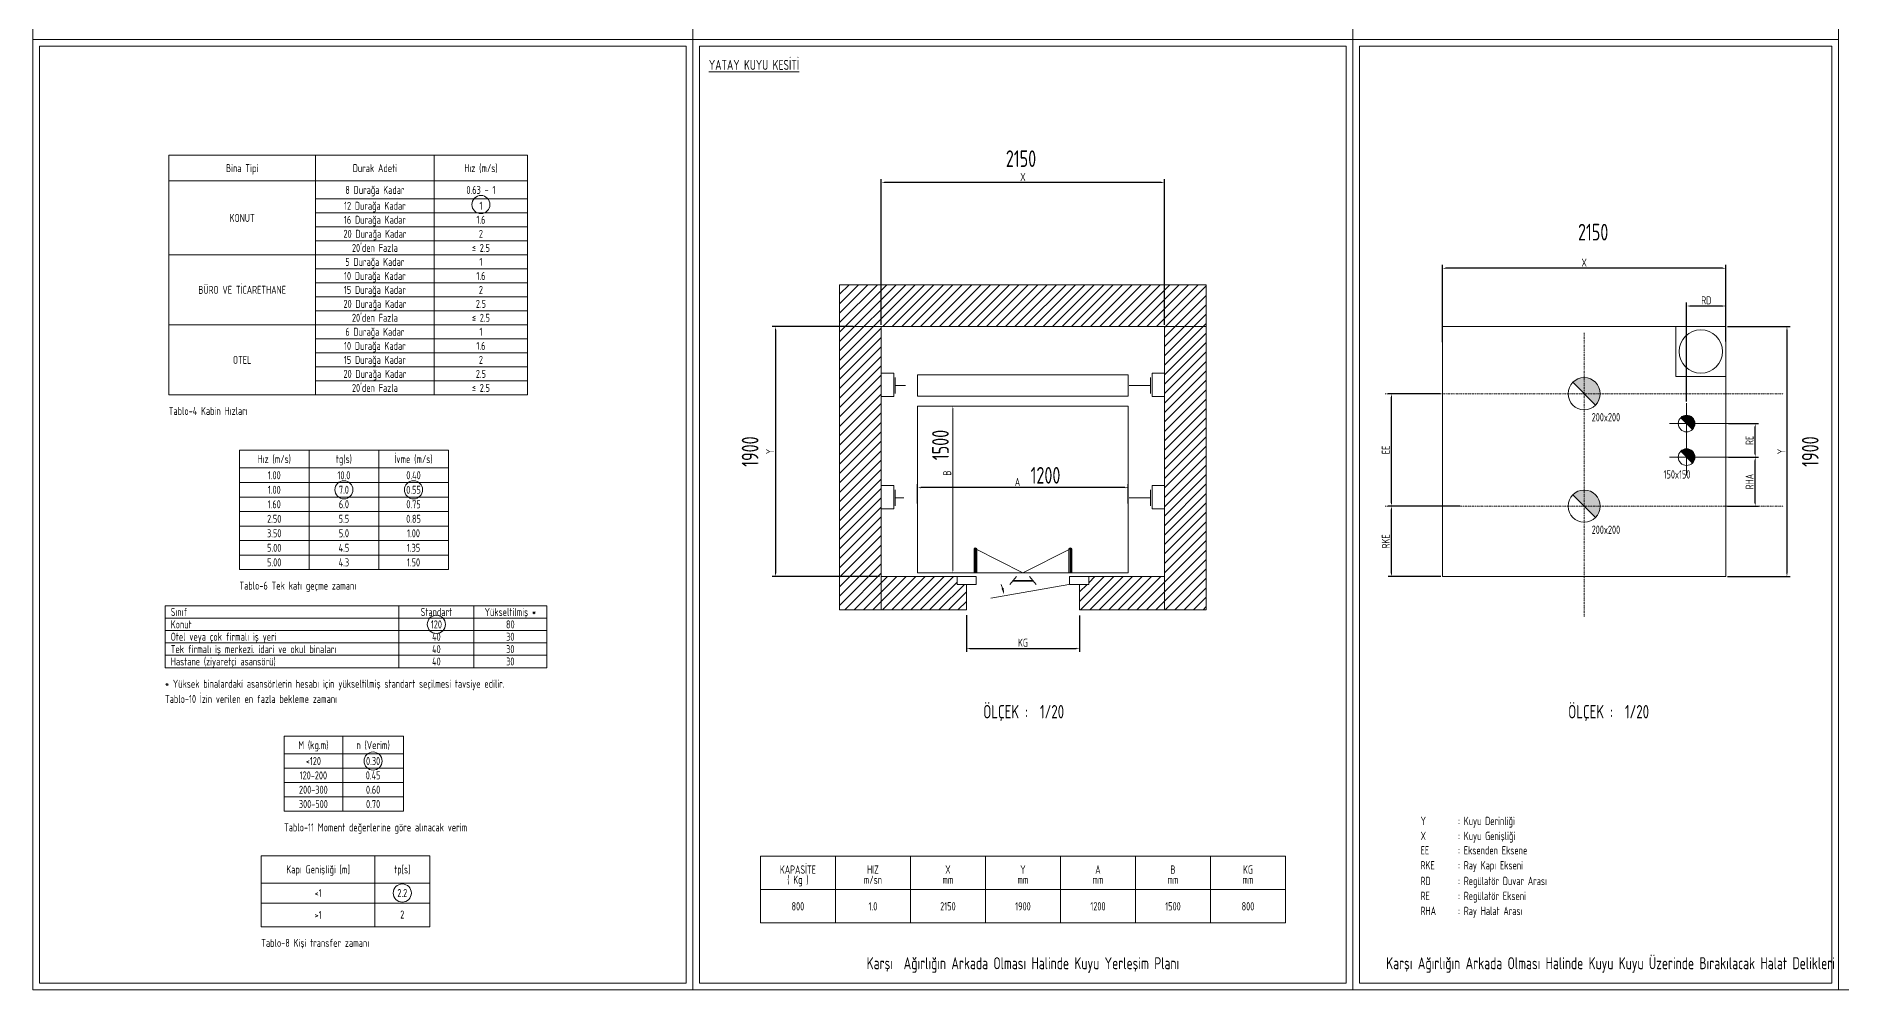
# Model space of a CAD drawing. Extents: x 190767 to 199252, y -247561 to -244711.
# Drawn here: x 194619 to 197327, y -247561 to -246131 of the extents above; entities that cross this region are included whole.
import ezdxf
from ezdxf.enums import TextEntityAlignment as Align

# ---------------------------------------------------------------- set-up
doc = ezdxf.new("R2010")
doc.units = 0
doc.header["$MEASUREMENT"] = 0
doc.linetypes.add('ARELDIS', pattern=[160.7, 150.7, -10])
doc.linetypes.add('DASHDOT2', pattern=[0.5, 0.25, -0.125, 0, -0.125])
doc.layers.get('Defpoints').update_dxf_attribs({"linetype": 'CONTINUOUS'})
for name, color, linetype in [('KOLON', 7, 'CONTINUOUS'), ('MIMARI', 1, 'CONTINUOUS'), ('YAZI', 7, 'CONTINUOUS'), ('YAZI1', 240, 'CONTINUOUS'), ('YZ1TES', 2, 'CONTINUOUS')]:
    doc.layers.add(name, color=color, linetype=linetype)
doc.layers.add('MİMARİKOLON', color=7, linetype='CONTINUOUS', lineweight=50)
doc.layers.add('PISSUDIS', color=6, linetype='ARELDIS', lineweight=80)
doc.styles.add('engiasn', font='isocpeur.ttf', dxfattribs={"width": 0.7, "height": 12})
doc.styles.add('ODA', font='isocpeur.ttf', dxfattribs={"height": 20})
doc.styles.add('style4', font='isocpeur.ttf', dxfattribs={"height": 8})
doc.dimstyles.new('engnasn', dxfattribs={"dimtxt": 12, "dimasz": 5, "dimexe": 5, "dimexo": 2.5, "dimgap": 2.5, "dimtad": 1, "dimdec": 0, "dimdsep": 46, "dimlunit": 6, "dimtxsty": 'engiasn', "dimcen": 0.09, "dimadec": 0, "dimazin": 0, "dimtfac": 1, "dimtdec": 0, "dimtmove": 0, "dimatfit": 3, "dimfxl": 0, "dimtolj": 1, "dimtzin": 0, "dimarcsym": 0})

# ---------------------------------------------------------------- blocks, each defined once
blk = doc.blocks.new('*D6')
at = {"layer": 'Defpoints', "color": 0, "linetype": 'Continuous', "lineweight": 30, "transparency": 16777216}
for p in [(196651.9, -246836), (196757.5, -246836), (196728.4, -246941.6)]:
    blk.add_point(p, dxfattribs=at)
at = {"layer": 'YAZI1', "color": 0, "linetype": 'Continuous', "lineweight": -2, "transparency": 16777216}
for p, q in [((196755, -246836), (196646.9, -246836)), ((196651.9, -246936.6), (196651.9, -246841)), ((196725.9, -246941.6), (196646.9, -246941.6))]:
    blk.add_line(p, q, dxfattribs=at)
at = {"layer": 'YAZI1', "color": 0, "linetype": 'Continuous', "lineweight": 30, "transparency": 16777216}
for points in [[(196651, -246841), (196652.7, -246841), (196651.9, -246836)], [(196651, -246936.6), (196652.7, -246936.6), (196651.9, -246941.6)]]:
    blk.add_solid(points, dxfattribs=at)
at = {"layer": 'YAZI1', "color": 0, "linetype": 'Continuous', "lineweight": 15, "transparency": 16777216, "insert": (196643.4, -246888.8), "char_height": 12, "attachment_point": 5, "rotation": 90, "style": 'engiasn'}
blk.add_mtext('\\A1;RKE', dxfattribs=at)
blk = doc.blocks.new('*D7')
at = {"layer": 'Defpoints', "color": 0, "linetype": 'Continuous', "lineweight": 30, "transparency": 16777216}
for p in [(196651.9, -246667.4), (196727.4, -246667.4), (196727.4, -246836)]:
    blk.add_point(p, dxfattribs=at)
at = {"layer": 'YAZI1', "color": 0, "linetype": 'Continuous', "lineweight": -2, "transparency": 16777216}
for p, q in [((196724.9, -246667.4), (196646.9, -246667.4)), ((196651.9, -246831), (196651.9, -246672.4)), ((196724.9, -246836), (196646.9, -246836))]:
    blk.add_line(p, q, dxfattribs=at)
at = {"layer": 'YAZI1', "color": 0, "linetype": 'Continuous', "lineweight": 30, "transparency": 16777216}
for points in [[(196651, -246672.4), (196652.7, -246672.4), (196651.9, -246667.4)], [(196651, -246831), (196652.7, -246831), (196651.9, -246836)]]:
    blk.add_solid(points, dxfattribs=at)
at = {"layer": 'YAZI1', "color": 0, "linetype": 'Continuous', "lineweight": 15, "transparency": 16777216, "insert": (196643.4, -246751.7), "char_height": 12, "attachment_point": 5, "rotation": 90, "style": 'engiasn'}
blk.add_mtext('\\A1;EE', dxfattribs=at)
blk = doc.blocks.new('*D8')
at = {"layer": 'Defpoints', "color": 0, "linetype": 'Continuous', "lineweight": 30, "transparency": 16777216}
for p in [(196728.4, -246479.3), (196728.4, -246592.6), (197153.4, -246591.8)]:
    blk.add_point(p, dxfattribs=at)
at = {"layer": 'YAZI1', "color": 0, "linetype": 'Continuous', "lineweight": -2, "transparency": 16777216}
for p, q in [((196728.4, -246590.1), (196728.4, -246474.3)), ((197148.4, -246479.3), (196733.4, -246479.3)), ((197153.4, -246589.3), (197153.4, -246474.3))]:
    blk.add_line(p, q, dxfattribs=at)
at = {"layer": 'YAZI1', "color": 0, "linetype": 'Continuous', "lineweight": 30, "transparency": 16777216}
for points in [[(196733.4, -246478.5), (196733.4, -246480.1), (196728.4, -246479.3)], [(197148.4, -246478.5), (197148.4, -246480.1), (197153.4, -246479.3)]]:
    blk.add_solid(points, dxfattribs=at)
at = {"layer": 'YAZI1', "color": 0, "linetype": 'Continuous', "lineweight": 15, "transparency": 16777216, "insert": (196940.9, -246470.8), "char_height": 12, "attachment_point": 5, "style": 'engiasn'}
blk.add_mtext('\\A1;X', dxfattribs=at)
blk = doc.blocks.new('*D9')
at = {"layer": 'Defpoints', "color": 0, "linetype": 'Continuous', "lineweight": 30, "transparency": 16777216}
for p in [(197153.4, -246566.6), (197153.4, -246941.6), (197245, -246941.6)]:
    blk.add_point(p, dxfattribs=at)
at = {"layer": 'YAZI1', "color": 0, "linetype": 'Continuous', "lineweight": -2, "transparency": 16777216}
for p, q in [((197155.9, -246566.6), (197250, -246566.6)), ((197245, -246571.6), (197245, -246936.6)), ((197155.9, -246941.6), (197250, -246941.6))]:
    blk.add_line(p, q, dxfattribs=at)
at = {"layer": 'YAZI1', "color": 0, "linetype": 'Continuous', "lineweight": 30, "transparency": 16777216}
for points in [[(197244.2, -246571.6), (197245.9, -246571.6), (197245, -246566.6)], [(197244.2, -246936.6), (197245.9, -246936.6), (197245, -246941.6)]]:
    blk.add_solid(points, dxfattribs=at)
at = {"layer": 'YAZI1', "color": 0, "linetype": 'Continuous', "lineweight": 15, "transparency": 16777216, "insert": (197236.5, -246754.1), "char_height": 12, "attachment_point": 5, "rotation": 90, "style": 'engiasn'}
blk.add_mtext('\\A1;Y', dxfattribs=at)
blk = doc.blocks.new('*D10')
at = {"layer": 'Defpoints', "color": 0, "linetype": 'Continuous', "lineweight": 30, "transparency": 16777216}
for p in [(197154.8, -246712.2), (197197.4, -246712.2), (197154.8, -246762.5)]:
    blk.add_point(p, dxfattribs=at)
at = {"layer": 'YAZI1', "color": 0, "linetype": 'Continuous', "lineweight": -2, "transparency": 16777216}
for p, q in [((197157.3, -246712.2), (197202.4, -246712.2)), ((197197.4, -246757.5), (197197.4, -246717.2)), ((197157.3, -246762.5), (197202.4, -246762.5))]:
    blk.add_line(p, q, dxfattribs=at)
at = {"layer": 'YAZI1', "color": 0, "linetype": 'Continuous', "lineweight": 30, "transparency": 16777216}
for points in [[(197196.6, -246717.2), (197198.3, -246717.2), (197197.4, -246712.2)], [(197196.6, -246757.5), (197198.3, -246757.5), (197197.4, -246762.5)]]:
    blk.add_solid(points, dxfattribs=at)
at = {"layer": 'YAZI1', "color": 0, "linetype": 'Continuous', "lineweight": 15, "transparency": 16777216, "insert": (197188.9, -246737.4), "char_height": 12, "attachment_point": 5, "rotation": 90, "style": 'engiasn'}
blk.add_mtext('\\A1;RE', dxfattribs=at)
blk = doc.blocks.new('*D11')
at = {"layer": 'Defpoints', "color": 0, "linetype": 'Continuous', "lineweight": 30, "transparency": 16777216}
for p in [(197154.8, -246762.5), (197197.4, -246762.5), (197153.4, -246836)]:
    blk.add_point(p, dxfattribs=at)
at = {"layer": 'YAZI1', "color": 0, "linetype": 'Continuous', "lineweight": -2, "transparency": 16777216}
for p, q in [((197157.3, -246762.5), (197202.4, -246762.5)), ((197197.4, -246831), (197197.4, -246767.5)), ((197155.9, -246836), (197202.4, -246836))]:
    blk.add_line(p, q, dxfattribs=at)
at = {"layer": 'YAZI1', "color": 0, "linetype": 'Continuous', "lineweight": 30, "transparency": 16777216}
for points in [[(197196.6, -246767.5), (197198.3, -246767.5), (197197.4, -246762.5)], [(197196.6, -246831), (197198.3, -246831), (197197.4, -246836)]]:
    blk.add_solid(points, dxfattribs=at)
at = {"layer": 'YAZI1', "color": 0, "linetype": 'Continuous', "lineweight": 15, "transparency": 16777216, "insert": (197188.9, -246799.3), "char_height": 12, "attachment_point": 5, "rotation": 90, "style": 'engiasn'}
blk.add_mtext('\\A1;RHA', dxfattribs=at)
blk = doc.blocks.new('*D12')
at = {"layer": 'Defpoints', "color": 0, "linetype": 'Continuous', "lineweight": 30, "transparency": 16777216}
for p in [(197153.4, -246535.9), (197153.4, -246565.6), (197094.5, -246681.6)]:
    blk.add_point(p, dxfattribs=at)
at = {"layer": 'YAZI1', "color": 0, "linetype": 'Continuous', "lineweight": -2, "transparency": 16777216}
for p, q in [((197094.5, -246679.1), (197094.5, -246530.9)), ((197099.5, -246535.9), (197148.4, -246535.9)), ((197153.4, -246563.1), (197153.4, -246530.9))]:
    blk.add_line(p, q, dxfattribs=at)
at = {"layer": 'YAZI1', "color": 0, "linetype": 'Continuous', "lineweight": 30, "transparency": 16777216}
for points in [[(197099.5, -246535.1), (197099.5, -246536.8), (197094.5, -246535.9)], [(197148.4, -246535.1), (197148.4, -246536.8), (197153.4, -246535.9)]]:
    blk.add_solid(points, dxfattribs=at)
at = {"layer": 'YAZI1', "color": 0, "linetype": 'Continuous', "lineweight": 15, "transparency": 16777216, "insert": (197124, -246527.4), "char_height": 12, "attachment_point": 5, "style": 'engiasn'}
blk.add_mtext('\\A1;RD', dxfattribs=at)
blk = doc.blocks.new('*D13')
at = {"layer": 'Defpoints', "color": 0, "linetype": 'Continuous', "lineweight": 30, "transparency": 16777216}
for p in [(195941.3, -246808.3), (195941.3, -246834.4), (196257.1, -246834.4)]:
    blk.add_point(p, dxfattribs=at)
at = {"layer": 'YAZI1', "color": 0, "linetype": 'Continuous', "lineweight": -2, "transparency": 16777216}
for p, q in [((195941.3, -246831.9), (195941.3, -246803.3)), ((196252.1, -246808.3), (195946.3, -246808.3)), ((196257.1, -246831.9), (196257.1, -246803.3))]:
    blk.add_line(p, q, dxfattribs=at)
at = {"layer": 'YAZI1', "color": 0, "linetype": 'Continuous', "lineweight": 30, "transparency": 16777216}
for points in [[(195946.3, -246807.5), (195946.3, -246809.2), (195941.3, -246808.3)], [(196252.1, -246807.5), (196252.1, -246809.2), (196257.1, -246808.3)]]:
    blk.add_solid(points, dxfattribs=at)
at = {"layer": 'YAZI1', "color": 0, "linetype": 'Continuous', "lineweight": 15, "transparency": 16777216, "insert": (196091, -246799.8), "char_height": 12, "attachment_point": 5, "style": 'engiasn'}
blk.add_mtext('\\A1;A', dxfattribs=at)
blk = doc.blocks.new('*D14')
at = {"layer": 'Defpoints', "color": 0, "linetype": 'Continuous', "lineweight": 30, "transparency": 16777216}
for p in [(196014.4, -246997), (196184, -246997.7), (196184, -247049.3)]:
    blk.add_point(p, dxfattribs=at)
at = {"layer": 'YAZI1', "color": 0, "linetype": 'Continuous', "lineweight": -2, "transparency": 16777216}
for p, q in [((196014.4, -246999.5), (196014.4, -247054.3)), ((196184, -247000.2), (196184, -247054.3)), ((196019.4, -247049.3), (196179, -247049.3))]:
    blk.add_line(p, q, dxfattribs=at)
at = {"layer": 'YAZI1', "color": 0, "linetype": 'Continuous', "lineweight": 30, "transparency": 16777216}
for points in [[(196019.4, -247048.4), (196019.4, -247050.1), (196014.4, -247049.3)], [(196179, -247048.4), (196179, -247050.1), (196184, -247049.3)]]:
    blk.add_solid(points, dxfattribs=at)
at = {"layer": 'YAZI1', "color": 0, "linetype": 'Continuous', "lineweight": 15, "transparency": 16777216, "insert": (196099.2, -247040.8), "char_height": 12, "attachment_point": 5, "style": 'engiasn'}
blk.add_mtext('\\A1;KG', dxfattribs=at)
blk = doc.blocks.new('*D15')
at = {"layer": 'Defpoints', "color": 0, "linetype": 'Continuous', "lineweight": 30, "transparency": 16777216}
for p in [(195847.3, -246566.6), (195728.1, -246941.6), (195886.7, -246941.6)]:
    blk.add_point(p, dxfattribs=at)
at = {"layer": 'YAZI1', "color": 0, "linetype": 'Continuous', "lineweight": -2, "transparency": 16777216}
for p, q in [((195844.8, -246566.6), (195723.1, -246566.6)), ((195728.1, -246571.6), (195728.1, -246936.6)), ((195884.2, -246941.6), (195723.1, -246941.6))]:
    blk.add_line(p, q, dxfattribs=at)
at = {"layer": 'YAZI1', "color": 0, "linetype": 'Continuous', "lineweight": 30, "transparency": 16777216}
for points in [[(195727.3, -246571.6), (195728.9, -246571.6), (195728.1, -246566.6)], [(195727.3, -246936.6), (195728.9, -246936.6), (195728.1, -246941.6)]]:
    blk.add_solid(points, dxfattribs=at)
at = {"layer": 'YAZI1', "color": 0, "linetype": 'Continuous', "lineweight": 15, "transparency": 16777216, "insert": (195719.6, -246754.1), "char_height": 12, "attachment_point": 5, "rotation": 90, "style": 'engiasn'}
blk.add_mtext('\\A1;Y', dxfattribs=at)
blk = doc.blocks.new('*D26')
at = {"layer": 'Defpoints', "color": 0, "linetype": 'Continuous', "lineweight": 30, "transparency": 16777216}
for p in [(195886.7, -246350.9), (195886.7, -246566.6), (196311.7, -246566.6)]:
    blk.add_point(p, dxfattribs=at)
at = {"layer": 'YAZI1', "color": 0, "linetype": 'Continuous', "lineweight": -2, "transparency": 16777216}
for p, q in [((195886.7, -246564.1), (195886.7, -246345.9)), ((196306.7, -246350.9), (195891.7, -246350.9)), ((196311.7, -246564.1), (196311.7, -246345.9))]:
    blk.add_line(p, q, dxfattribs=at)
at = {"layer": 'YAZI1', "color": 0, "linetype": 'Continuous', "lineweight": 30, "transparency": 16777216}
for points in [[(195891.7, -246350.1), (195891.7, -246351.7), (195886.7, -246350.9)], [(196306.7, -246350.1), (196306.7, -246351.7), (196311.7, -246350.9)]]:
    blk.add_solid(points, dxfattribs=at)
at = {"layer": 'YAZI1', "color": 0, "linetype": 'Continuous', "lineweight": 15, "transparency": 16777216, "insert": (196099.2, -246342.4), "char_height": 12, "attachment_point": 5, "style": 'engiasn'}
blk.add_mtext('\\A1;X', dxfattribs=at)

msp = doc.modelspace()

# ---------------------------------------------------------------- hatches: boundary and pattern name
at = {"layer": 'YAZI1', "linetype": 'Continuous', "lineweight": 15}
h = msp.add_hatch(dxfattribs=at)
h.set_pattern_fill('ANSI31', scale=80, style=0)
h.set_pattern_definition([(45, (221729.354, -134883.631), (-7.0710678, 7.0710678), [])])
h.paths.add_polyline_path([(195886.7, -246566.6), (195824.2, -246566.6), (195824.2, -246654.9), (195886.7, -246654.9)])
h.paths.add_polyline_path([(195824.2, -246504.1), (195824.2, -246566.6), (196374.2, -246566.6), (196374.2, -246504.1)])
h.paths.add_polyline_path([(196374.2, -246566.6), (196311.7, -246566.6), (196311.7, -246654.9), (196374.2, -246654.9)])
h.paths.add_polyline_path([(196374.2, -246654.9), (196311.7, -246654.9), (196311.7, -246823.5), (196374.2, -246823.5)])
h.paths.add_polyline_path([(196374.2, -246823.5), (196311.7, -246823.5), (196311.7, -246991.6), (196374.2, -246991.6)])
h.paths.add_polyline_path([(196311.7, -246991.6), (196311.7, -246941.6), (196197.8, -246941.6), (196197.8, -246953.4), (196184, -246953.4), (196184, -246991.6)])
h.paths.add_polyline_path([(195886.7, -246941.6), (195886.7, -246991.6), (196014.4, -246991.6), (196014.4, -246953.4), (196000.6, -246953.4), (196000.6, -246941.6)])
h.paths.add_polyline_path([(195824.2, -246991.6), (195886.7, -246991.6), (195886.7, -246823.5), (195824.2, -246823.5)])
h.paths.add_polyline_path([(195824.2, -246823.5), (195886.7, -246823.5), (195886.7, -246654.9), (195824.2, -246654.9)])
h = msp.add_hatch(color=7, dxfattribs=at)
h.paths.add_polyline_path([(196940.9, -246643.3, 0.198912), (196923.9, -246650.3), (196940.9, -246667.4)])
h.paths.add_polyline_path([(196940.9, -246643.3), (196940.9, -246667.4), (196965, -246667.4, 0.414214)])
h.paths.add_polyline_path([(196940.9, -246667.4), (196958, -246684.4, 0.198912), (196965, -246667.4)])
h = msp.add_hatch(color=7, dxfattribs=at)
h.paths.add_polyline_path([(197094.5, -246712.2), (197107, -246712.2, 0.414214), (197094.5, -246699.7)])
h.paths.add_polyline_path([(197094.5, -246712.2), (197094.5, -246699.7, 0.198912), (197085.7, -246703.4)])
h.paths.add_polyline_path([(197107, -246712.2), (197094.5, -246712.2), (197103.4, -246721, 0.198912)])
h = msp.add_hatch(color=7, dxfattribs=at)
h.paths.add_polyline_path([(197094.5, -246762.5), (197107, -246762.5, 0.414214), (197094.5, -246750)])
h.paths.add_polyline_path([(197094.5, -246762.5), (197094.5, -246750, 0.198912), (197085.7, -246753.7)])
h.paths.add_polyline_path([(197107, -246762.5), (197094.5, -246762.5), (197103.4, -246771.4, 0.198912)])
h = msp.add_hatch(color=7, dxfattribs=at)
h.paths.add_polyline_path([(196940.9, -246811.9, 0.198912), (196923.9, -246819), (196940.9, -246836)])
h.paths.add_polyline_path([(196940.9, -246811.9), (196940.9, -246836), (196965, -246836, 0.414214)])
h.paths.add_polyline_path([(196940.9, -246836), (196958, -246853.1, 0.198912), (196965, -246836)])

# ---------------------------------------------------------------- linework, layer by layer
at = {"layer": 'KOLON', "color": 7, "linetype": 'DASHDOT2', "lineweight": 15, "ltscale": 5}
for p, q in [((196940.9, -246576.3), (196940.9, -247002.5)), ((196642.2, -246667.4), (197239.7, -246667.4)), ((196642.2, -246836), (197239.7, -246836))]:
    msp.add_line(p, q, dxfattribs=at)
at = {"layer": 'MIMARI', "color": 7, "lineweight": 15}
for p, q in [((195886.7, -246991.6), (196014.4, -246991.6)), ((196311.7, -246991.6), (196184, -246991.6))]:
    msp.add_line(p, q, dxfattribs=at)
for points in [[(196374.2, -246504.1), (196374.2, -246566.6), (195824.2, -246566.6), (195824.2, -246504.1)], [(195824.2, -246566.6), (195886.7, -246566.6), (195886.7, -246991.6), (195824.2, -246991.6)], [(196311.7, -246566.6), (196374.2, -246566.6), (196374.2, -246991.6), (196311.7, -246991.6)], [(196728.4, -246566.6), (197153.4, -246566.6), (197153.4, -246941.6), (196728.4, -246941.6)]]:
    msp.add_lwpolyline(points, close=True, dxfattribs=at)
msp.add_lwpolyline([(197078.4, -246566.6), (197078.4, -246641.6), (197153.4, -246641.6), (197153.4, -246566.6)], dxfattribs=at)
msp.add_circle((197115.9, -246604.1), 32.5, dxfattribs=at)
at = {"layer": 'MİMARİKOLON', "color": 7, "lineweight": 15, "ltscale": 5}
for p, q in [((197094.5, -246790.1), (197094.5, -246681.6)), ((197069.1, -246712.2), (197161.1, -246712.2)), ((197069.1, -246762.5), (197161.1, -246762.5))]:
    msp.add_line(p, q, dxfattribs=at)
at = {"layer": 'PISSUDIS', "color": 7, "lineweight": 15}
for p, q in [((195907.8, -246666.9), (195907.8, -246642.9)), ((195907.8, -246666.9), (195907.8, -246642.9)), ((195907.8, -246654.9), (195923.1, -246654.9)), ((196290.6, -246654.9), (196258.6, -246654.9)), ((196290.6, -246666.9), (196290.6, -246642.9)), ((196290.6, -246666.9), (196290.6, -246642.9)), ((195907.8, -246835.5), (195907.8, -246811.5)), ((195907.8, -246835.5), (195907.8, -246811.5)), ((195907.8, -246823.5), (195920.5, -246823.5)), ((196290.6, -246823.5), (196258.6, -246823.5)), ((196290.6, -246835.5), (196290.6, -246811.5)), ((196290.6, -246835.5), (196290.6, -246811.5))]:
    msp.add_line(p, q, dxfattribs=at)
at = {"layer": 'YAZI', "color": 2, "lineweight": 15}
for centre in [(195286.3, -246383.8), (195080.8, -246811.5), (195185.2, -246811.5), (195219.5, -247013.3), (195124.6, -247218.2), (195168.4, -247416.1)]:
    msp.add_circle(centre, 13.6, dxfattribs=at)
at = {"layer": 'YAZI1', "color": 2, "linetype": 'Continuous', "lineweight": 15}
for p, q in [((195038.2, -246309.8), (195038.2, -246669.2)), ((195216.4, -246309.9), (195216.4, -246669.3)), ((194818.1, -246348.5), (195356.2, -246348.5)), ((195038.2, -246375.2), (195356.2, -246375.2)), ((195038.2, -246396.2), (195356.2, -246396.2)), ((195038.2, -246417.2), (195356.2, -246417.2)), ((195038.2, -246438.2), (195356.2, -246438.2)), ((194818.1, -246459.3), (195356.2, -246459.3)), ((195038.2, -246480.3), (195356.2, -246480.3)), ((195038.2, -246501.3), (195356.2, -246501.3)), ((195038.2, -246522.3), (195356.2, -246522.3)), ((195038.2, -246543.1), (195356.2, -246543.1)), ((194818.1, -246564.1), (195356.2, -246564.1)), ((195038.2, -246585.1), (195356.2, -246585.1)), ((195038.2, -246606.2), (195356.2, -246606.2)), ((195038.2, -246627.2), (195356.2, -246627.2)), ((195038.2, -246648.2), (195356.2, -246648.2)), ((195127.3, -247360.1), (195127.3, -247466.7)), ((195705.5, -247361), (196493, -247361)), ((195705.5, -247361), (195705.5, -247461)), ((195705.5, -247361), (196493, -247361)), ((195705.5, -247361), (195705.5, -247461)), ((195818, -247361), (195818, -247461)), ((195818, -247361), (195818, -247461)), ((195930.5, -247361), (195930.5, -247461)), ((196043, -247361), (196043, -247461)), ((196155.5, -247361), (196155.5, -247461)), ((196268, -247361), (196268, -247461)), ((196380.5, -247361), (196380.5, -247461)), ((196493, -247361), (196493, -247461)), ((196493, -247361), (196493, -247461)), ((194956.9, -247401.1), (195209.5, -247401.1)), ((196493, -247411), (195705.5, -247411)), ((196493, -247411), (195705.5, -247411)), ((195209.5, -247431.2), (194956.9, -247431.2)), ((195705.5, -247461), (196493, -247461)), ((195705.5, -247461), (196493, -247461))]:
    msp.add_line(p, q, dxfattribs=at)
at = {"layer": 'YAZI1', "color": 7, "linetype": 'Continuous', "lineweight": 15}
for p, q in [((196958, -246684.4), (196923.9, -246650.3)), ((195943.8, -246686), (195999.1, -246686)), ((195994.1, -246691), (195994.1, -246931)), ((197085.7, -246703.4), (197103.4, -246721)), ((197085.7, -246753.7), (197103.4, -246771.4)), ((196958, -246853.1), (196923.9, -246819)), ((196025.9, -246899.8), (196025.9, -246936)), ((196027.6, -246899.8), (196025.9, -246899.8)), ((196025.9, -246899.8), (196027.6, -246899.8)), ((196027.6, -246936), (196027.6, -246899.8)), ((196028, -246899.8), (196099.2, -246936)), ((196028.5, -246936), (196028.5, -246899.8)), ((196028.5, -246899.8), (196030.2, -246899.8)), ((196030.2, -246936), (196030.2, -246899.8)), ((196170.4, -246899.8), (196099.2, -246936)), ((196168.2, -246936), (196168.2, -246899.8)), ((196169.9, -246899.8), (196168.2, -246899.8)), ((196169.9, -246936), (196169.9, -246899.8)), ((196170.8, -246936), (196170.8, -246899.8)), ((196172.5, -246899.8), (196170.8, -246899.8)), ((196170.8, -246899.8), (196172.5, -246899.8)), ((196172.5, -246899.8), (196172.5, -246936)), ((196025.9, -246936), (196025.9, -246912.4)), ((196172.5, -246936), (196172.5, -246912.4)), ((195886.7, -246941.6), (196000.6, -246941.6)), ((195943.8, -246936), (195999.1, -246936)), ((196000.6, -246941.6), (196000.6, -246953.4)), ((196029.2, -246941.6), (196000.6, -246941.6)), ((196000.6, -246941.6), (196000.6, -246953.4)), ((196029.2, -246953.4), (196000.6, -246953.4)), ((196029.2, -246953.4), (196000.6, -246953.4)), ((196014.4, -246953.4), (196014.4, -246991.6)), ((196014.4, -246953.4), (196014.4, -246977.1)), ((196172.5, -246936), (196025.9, -246936)), ((196029.2, -246941.6), (196029.2, -246953.4)), ((196168.2, -246953.4), (196051.2, -246973.9)), ((196089.3, -246941.6), (196079.5, -246953.4)), ((196114.8, -246948.5), (196083.6, -246948.5)), ((196114, -246947.5), (196084.4, -246947.5)), ((196109.1, -246941.6), (196118.9, -246953.4)), ((196168.9, -246941.6), (196192.4, -246941.6)), ((196169.2, -246941.6), (196197.8, -246941.6)), ((196169.2, -246941.6), (196169.2, -246953.4)), ((196169.2, -246953.4), (196197.8, -246953.4)), ((196184, -246953.4), (196184, -246991.6)), ((196197.8, -246941.6), (196197.8, -246953.4)), ((196311.7, -246941.6), (196197.8, -246941.6)), ((197153.4, -246941.6), (197052, -246941.6))]:
    msp.add_line(p, q, dxfattribs=at)
at = {"layer": 'YAZI1', "color": 2, "linetype": 'Continuous', "lineweight": 15}
for points in [[(194614.2, -246136.3), (195604.2, -246136.3), (195604.2, -244711.3), (194614.2, -244711.3)], [(195604.2, -246136.3), (196594.2, -246136.3), (196594.2, -244711.3), (195604.2, -244711.3)], [(196594.2, -246136.3), (197322.4, -246136.3), (197322.4, -244711.3), (196594.2, -244711.3)], [(197322.4, -247561.3), (197955.4, -247561.3), (197955.4, -244711.3), (197322.4, -244711.3)], [(194614.2, -247561.3), (195604.2, -247561.3), (195604.2, -246136.3), (194614.2, -246136.3)], [(194624.2, -247551.3), (195594.2, -247551.3), (195594.2, -246146.3), (194624.2, -246146.3)], [(195604.2, -247561.3), (196594.2, -247561.3), (196594.2, -246136.3), (195604.2, -246136.3)], [(195614.2, -247551.3), (196584.2, -247551.3), (196584.2, -246146.3), (195614.2, -246146.3)], [(196594.2, -247561.3), (197322.4, -247561.3), (197322.4, -246136.3), (196594.2, -246136.3)], [(196594.2, -247561.3), (197322.4, -247561.3), (197322.4, -246136.3), (196594.2, -246136.3)], [(196604.2, -247551.3), (197312.4, -247551.3), (197312.4, -246146.3), (196604.2, -246146.3)], [(196604.2, -247551.3), (197312.4, -247551.3), (197312.4, -246146.3), (196604.2, -246146.3)], [(194818.1, -246309.8), (195356.2, -246309.8), (195356.2, -246669.2), (194818.1, -246669.2)], [(194956.9, -247360.1), (195209.5, -247360.1), (195209.5, -247466.7), (194956.9, -247466.7)]]:
    msp.add_lwpolyline(points, close=True, dxfattribs=at)
at = {"layer": 'YAZI1', "color": 7, "linetype": 'Continuous', "lineweight": 15}
for points in [[(196257.1, -246638.9), (195941.3, -246638.9), (195941.3, -246670.9), (196257.1, -246670.9)], [(195941.3, -246936), (196257.1, -246936), (196257.1, -246686), (195941.3, -246686)]]:
    msp.add_lwpolyline(points, close=True, dxfattribs=at)
at = {"layer": 'YAZI1', "color": 2, "linetype": 'Continuous', "lineweight": 15}
for points in [[(194924.1, -246752), (194924.1, -246931.2)], [(194924.1, -246752), (195237.5, -246752)], [(195028.5, -246752), (195028.5, -246931.2)], [(195133, -246752), (195133, -246931.2)], [(195237.5, -246752), (195237.5, -246931.2)], [(194924.1, -246778.8), (195237.5, -246778.8)], [(194924.1, -246800.6), (195237.5, -246800.6)], [(194924.1, -246822.3), (195237.5, -246822.3)], [(194924.1, -246844.1), (195237.5, -246844.1)], [(194924.1, -246865.9), (195237.5, -246865.9)], [(194924.1, -246887.6), (195237.5, -246887.6)], [(194924.1, -246909.4), (195237.5, -246909.4)], [(194924.1, -246931.2), (195237.5, -246931.2)], [(194812.5, -246985.4), (195385.2, -246985.4)], [(194812.5, -246985.4), (194812.5, -247078.2)], [(195163.2, -246985.4), (195163.2, -247078.2)], [(195275.7, -246985.4), (195275.7, -247078.2)], [(195385.2, -246985.4), (195385.2, -247078.2)], [(194812.5, -247004), (195385.2, -247004)], [(194812.5, -247022.5), (195385.2, -247022.5)], [(194812.5, -247041.1), (195385.2, -247041.1)], [(194812.5, -247059.6), (195385.2, -247059.6)], [(194812.5, -247078.2), (195385.2, -247078.2)], [(194991, -247293.5), (194991, -247180.9), (195170, -247180.9)], [(195079.1, -247180.9), (195079.1, -247293.5)], [(195170, -247180.9), (195170, -247293.5)], [(194991, -247207.4), (195170, -247207.4)], [(194991, -247229), (195170, -247229)], [(194991, -247250.5), (195170, -247250.5)], [(194991, -247272), (195170, -247272)], [(194991, -247293.5), (195170, -247293.5)]]:
    msp.add_lwpolyline(points, dxfattribs=at)
at = {"layer": 'YAZI1', "color": 7, "linetype": 'Continuous', "lineweight": 15}
for centre, radius in [((196940.9, -246667.4), 24.1), ((197094.5, -246712.2), 12.5), ((197094.5, -246762.5), 12.5), ((196940.9, -246836), 24.1)]:
    msp.add_circle(centre, radius, dxfattribs=at)
for centre, radius, start, end in [((196028, -246900.9), 2.44, 28.0725, 151.9275), ((196028, -246899.8), 0.431, 360, 180), ((196170.4, -246900.9), 2.44, 28.0725, 151.9275), ((196170.4, -246899.8), 0.431, 360, 180), ((196088.4, -246949.1), 22.1, 191.1568, 206.8675)]:
    msp.add_arc(centre, radius, start, end, dxfattribs=at)
at = {"layer": 'YAZI1', "color": 7, "linetype": 'Continuous', "lineweight": 30}
for points in [[(195993.3, -246691), (195994.9, -246691), (195994.1, -246686)], [(195993.3, -246931), (195994.9, -246931), (195994.1, -246936)]]:
    msp.add_solid(points, dxfattribs=at)
at = {"layer": 'YAZI1', "color": 7, "linetype": 'Continuous', "lineweight": 15}
msp.add_solid([(196070.3, -246958.7), (196067.1, -246959.5), (196071, -246968.7)], dxfattribs=at)
at = {"layer": 'YZ1TES', "color": 7, "linetype": 'Continuous', "lineweight": 15}
for p, q in [((195905.5, -246636.4), (195886.7, -246636.4)), ((195905.5, -246636.4), (195905.5, -246671.6)), ((196292.9, -246636.4), (196292.9, -246671.6)), ((196292.9, -246636.4), (196311.7, -246636.4)), ((195905.5, -246671.6), (195886.7, -246671.6)), ((196292.9, -246671.6), (196311.7, -246671.6)), ((195905.5, -246805.1), (195886.7, -246805.1)), ((195905.5, -246805.1), (195905.5, -246840.2)), ((196292.9, -246805.1), (196292.9, -246840.2)), ((196292.9, -246805.1), (196311.7, -246805.1)), ((195905.5, -246840.2), (195886.7, -246840.2)), ((196292.9, -246840.2), (196311.7, -246840.2))]:
    msp.add_line(p, q, dxfattribs=at)

# ---------------------------------------------------------------- texts
at = {"layer": 'YAZI1', "color": 2, "linetype": 'Continuous', "lineweight": 15, "style": 'ODA', "width": 0.7}
for s, height, p in [('%%UYATAY KUYU KESİTİ', 15, (195628.2, -246181.9)), ('ÖLÇEK :  1/20', 20, (196039.6, -247154.2)), ('ÖLÇEK :  1/20', 20, (196916.9, -247154.2)), ('Y ', 12.5, (196695.6, -247314.2)), (': Kuyu Derinliği', 12.5, (196751.8, -247314.2)), ('X  ', 12.5, (196695.6, -247336.7)), (': Kuyu Genişliği', 12.5, (196751.8, -247336.7)), ('EE  ', 12.5, (196695.6, -247358.3)), (': Eksenden Eksene', 12.5, (196751.8, -247358.3)), ('RKE  ', 12.5, (196695.6, -247380.7)), ('RD ', 12.5, (196695.6, -247404.2)), (': Ray Kapı Ekseni', 12.5, (196751.8, -247380.7)), (': Regülatör Duvar Arası', 12.5, (196751.8, -247404.2)), ('RE  ', 12.5, (196695.6, -247426.6)), (': Regülatör Ekseni', 12.5, (196751.8, -247426.6)), ('RHA', 12.5, (196695.6, -247449.1)), (': Ray Halat Arası', 12.5, (196751.8, -247449.1))]:
    msp.add_text(s, height=height, dxfattribs=at).set_placement(p)
at = {"layer": 'YAZI1', "color": 7, "linetype": 'Continuous', "lineweight": 15, "style": 'ODA', "width": 0.7}
for s, height, p in [('2150', 25, (196096.3, -246315)), ('2150', 25, (196954.4, -246425.2)), ('1200', 25, (196133, -246789.8)), ('2150', 12.5, (195986.7, -247436)), ('1900', 12.5, (196099.2, -247436)), ('1200', 12.5, (196211.7, -247436)), ('1500', 12.5, (196324.2, -247436))]:
    msp.add_text(s, height=height, dxfattribs=at).set_placement(p, align=Align.MIDDLE_CENTER)
at = {"layer": 'YAZI1', "color": 2, "linetype": 'Continuous', "lineweight": 15, "width": 0.7}
for s, height, style, p in [('Bina Tipi', 12, 'style4', (194928.2, -246329.2)), ('Durak Adeti', 12, 'style4', (195127.3, -246329.2)), ('Hız (m/s)', 12, 'style4', (195286.3, -246329.2)), ('8 Durağa Kadar', 12, 'style4', (195127.3, -246361.9)), ('0.63 - 1', 12, 'style4', (195286.3, -246361.9)), ('12 Durağa Kadar', 12, 'style4', (195127.3, -246385.7)), ('1', 12, 'style4', (195286.3, -246385.7)), ('KONUT', 12, 'style4', (194928.2, -246403.9)), ('16 Durağa Kadar', 12, 'style4', (195127.3, -246406.7)), ('1.6', 12, 'style4', (195286.3, -246406.7)), ('20 Durağa Kadar', 12, 'style4', (195127.3, -246427.7)), ("20'den Fazla", 12, 'style4', (195127.3, -246448.8)), ('≤ 2.5', 12, 'style4', (195286.3, -246448.8)), ('2', 12, 'style4', (195286.3, -246427.7)), ('5 Durağa Kadar', 12, 'style4', (195127.3, -246469.8)), ('1', 12, 'style4', (195286.3, -246469.8)), ('10 Durağa Kadar', 12, 'style4', (195127.3, -246490.8)), ('1.6', 12, 'style4', (195286.3, -246490.8)), ('BÜRO VE TİCARETHANE', 12, 'style4', (194928.2, -246511.7)), ('20 Durağa Kadar', 12, 'style4', (195127.3, -246532.7)), ('15 Durağa Kadar', 12, 'style4', (195127.3, -246511.8)), ('2.5', 12, 'style4', (195286.3, -246532.7)), ('2', 12, 'style4', (195286.3, -246511.8)), ("20'den Fazla", 12, 'style4', (195127.3, -246553.6)), ('≤ 2.5', 12, 'style4', (195286.3, -246553.6)), ('6 Durağa Kadar', 12, 'style4', (195127.3, -246574.6)), ('1', 12, 'style4', (195286.3, -246574.6)), ('10 Durağa Kadar', 12, 'style4', (195127.3, -246595.7)), ('1.6', 12, 'style4', (195286.3, -246595.7)), ('OTEL', 12, 'style4', (194928.2, -246616.7)), ('20 Durağa Kadar', 12, 'style4', (195127.3, -246637.7)), ('15 Durağa Kadar', 12, 'style4', (195127.3, -246616.7)), ('2.5', 12, 'style4', (195286.3, -246637.7)), ('2', 12, 'style4', (195286.3, -246616.7)), ("20'den Fazla", 12, 'style4', (195127.3, -246658.7)), ('≤ 2.5', 12, 'style4', (195286.3, -246658.7)), ('Hız (m/s)', 12, 'style4', (194976.3, -246765.4)), ('tg(s)', 12, 'style4', (195080.8, -246765.4)), ('İvme (m/s)', 12, 'style4', (195185.2, -246765.4)), ('1.00', 12, 'style4', (194976.3, -246789.7)), ('10.0', 12, 'style4', (195080.8, -246789.7)), ('0.40', 12, 'style4', (195185.2, -246789.7)), ('1.00', 12, 'style4', (194976.3, -246811.5)), ('7.0', 12, 'style4', (195080.8, -246811.5)), ('0.55', 12, 'style4', (195185.2, -246811.5)), ('2.50', 12, 'style4', (194976.3, -246855)), ('1.60', 12, 'style4', (194976.3, -246833.2)), ('5.5', 12, 'style4', (195080.8, -246855)), ('6.0', 12, 'style4', (195080.8, -246833.2)), ('0.85', 12, 'style4', (195185.2, -246855)), ('0.75', 12, 'style4', (195185.2, -246833.2)), ('3.50', 12, 'style4', (194976.3, -246876.7)), ('5.0', 12, 'style4', (195080.8, -246876.7)), ('1.00', 12, 'style4', (195185.2, -246876.7)), ('5.00', 12, 'style4', (194976.3, -246898.5)), ('4.5', 12, 'style4', (195080.8, -246898.5)), ('1.35', 12, 'style4', (195185.2, -246898.5)), ('5.00', 12, 'style4', (194976.3, -246920.3)), ('4.3', 12, 'style4', (195080.8, -246920.3)), ('1.50', 12, 'style4', (195185.2, -246920.3)), ('Standart', 12, 'style4', (195219.5, -246994.7)), ('120', 12, 'style4', (195219.5, -247013.3)), ('Yükseltilmiş *', 12, 'style4', (195330.4, -246994.7)), ('80', 12, 'style4', (195330.4, -247013.3)), ('40', 12, 'style4', (195219.5, -247031.8)), ('30', 12, 'style4', (195330.4, -247031.8)), ('40', 12, 'style4', (195219.5, -247050.4)), ('40', 12, 'style4', (195219.5, -247068.9)), ('30', 12, 'style4', (195330.4, -247050.4)), ('30', 12, 'style4', (195330.4, -247068.9)), ('M (kg.m)', 12, 'style4', (195035, -247194.2)), ('n (Verim)', 12, 'style4', (195124.6, -247194.2)), ('<120', 12, 'style4', (195035, -247218.2)), ('0.30', 12, 'style4', (195124.6, -247218.2)), ('200-300', 12, 'style4', (195035, -247261.2)), ('120-200', 12, 'style4', (195035, -247239.7)), ('0.45', 12, 'style4', (195124.6, -247239.7)), ('0.60', 12, 'style4', (195124.6, -247261.2)), ('300-500', 12, 'style4', (195035, -247282.7)), ('0.70', 12, 'style4', (195124.6, -247282.7)), ('Kapı Genişliği [m]', 12, 'style4', (195042.1, -247380.6)), ('tp[s]', 12, 'style4', (195168.4, -247380.6)), ('KAPASİTE', 12.5, 'ODA', (195761.7, -247380.9)), ('( Kg )', 12.5, 'ODA', (195761.7, -247396.1)), ('m/sn', 12.5, 'ODA', (195874.2, -247396.1)), ('HIZ', 12.5, 'ODA', (195874.2, -247380.9)), ('mm', 12.5, 'ODA', (195986.7, -247396.1)), ('X', 12.5, 'ODA', (195986.7, -247380.9)), ('mm', 12.5, 'ODA', (196099.2, -247396.1)), ('Y', 12.5, 'ODA', (196099.2, -247380.9)), ('mm', 12.5, 'ODA', (196211.7, -247396.1)), ('A', 12.5, 'ODA', (196211.7, -247380.9)), ('mm', 12.5, 'ODA', (196324.2, -247396.1)), ('B', 12.5, 'ODA', (196324.2, -247380.9)), ('mm', 12.5, 'ODA', (196436.7, -247396.1)), ('KG', 12.5, 'ODA', (196436.7, -247380.9)), ('<1', 12, 'style4', (195042.1, -247416.1)), ('2.2', 12, 'style4', (195168.4, -247416.1)), ('>1', 12, 'style4', (195042.1, -247448.9)), ('2', 12, 'style4', (195168.4, -247448.3)), ('800', 12.5, 'ODA', (195761.7, -247436)), ('1.0', 12.5, 'ODA', (195874.2, -247436)), ('800', 12.5, 'ODA', (196436.7, -247436)), ('Karşı  Ağırlığın Arkada Olması Halinde Kuyu Yerleşim Planı', 18, 'ODA', (196099.2, -247521.3)), (' Karşı Ağırlığın Arkada Olması Halinde Kuyu Kuyu Üzerinde Bırakılacak Halat Delikleri', 18, 'ODA', (196976.5, -247521.3))]:
    msp.add_text(s, height=height, dxfattribs=dict(at, style=style)).set_placement(p, align=Align.MIDDLE_CENTER)
at = {"layer": 'YAZI1', "color": 2, "linetype": 'Continuous', "lineweight": 15, "style": 'style4', "width": 0.7}
for s, p in [('Tablo-4 Kabin Hızları ', (194818.1, -246693.3)), ('Tablo-6 Tek katı geçme zamanı', (194924.1, -246955.2)), ('Sınıf', (194821.1, -246994.7)), ('Konut', (194821.1, -247013.3)), ('Otel veya çok firmalı iş yeri', (194821.1, -247031.8)), ('Tek firmalı iş merkezi. idari ve okul binaları', (194821.1, -247050.4)), ('Hastane (ziyaretçi asansörü)', (194821.1, -247068.9)), ('* Yüksek binalardaki asansörlerin hesabı için yükseltilmiş standart seçilmesi tavsiye edilir.', (194812.5, -247102.3)), ('Tablo-10 İzin verilen en fazla bekleme zamanı', (194812.5, -247125.1)), ('Tablo-11 Moment değerlerine göre alınacak verim', (194991, -247317.6)), ('Tablo-8 Kişi transfer zamanı', (194956.9, -247490.8))]:
    msp.add_text(s, height=12, dxfattribs=at).set_placement(p, align=Align.MIDDLE_LEFT)
at = {"layer": 'YAZI1', "color": 7, "linetype": 'Continuous', "lineweight": 15, "style": 'ODA', "width": 0.7}
for s, p in [('200x200', (196952.2, -246709)), ('150x150', (197060, -246794.7)), ('200x200', (196952.2, -246877.6))]:
    msp.add_text(s, height=12.5, dxfattribs=at).set_placement(p)
for s, p in [('1900', (195690, -246754.2)), ('1500', (195975.5, -246744.3)), ('1900', (197280, -246754.2))]:
    msp.add_text(s, height=25, rotation=90, dxfattribs=at).set_placement(p, align=Align.MIDDLE_CENTER)
at = {"layer": 'YAZI1', "color": 7, "linetype": 'Continuous', "lineweight": 15, "insert": (195985.6, -246786.3), "char_height": 12, "attachment_point": 5, "rotation": 90, "style": 'engiasn'}
msp.add_mtext('\\A1;B', dxfattribs=at)

# ---------------------------------------------------------------- dimensions: what is measured, and where the dimension line sits
at = {"layer": 'YAZI1', "color": 7, "linetype": 'Continuous', "lineweight": 15}
for base, p1, p2, angle, text, picture, middle in [((195886.7, -246350.9), (196311.7, -246566.6), (195886.7, -246566.6), 180, 'X', '*D26', (196099.2, -246342.4)), ((196728.4, -246479.3), (197153.4, -246591.8), (196728.4, -246592.6), 180, 'X', '*D8', (196940.9, -246470.8)), ((197153.4, -246535.9), (197094.5, -246681.6), (197153.4, -246565.6), 180, 'RD', '*D12', (197124, -246527.4)), ((195728.1, -246941.6), (195847.3, -246566.6), (195886.7, -246941.6), 90, 'Y', '*D15', (195719.6, -246754.1)), ((197245, -246941.6), (197153.4, -246566.6), (197153.4, -246941.6), 90, 'Y', '*D9', (197236.5, -246754.1)), ((196651.9, -246667.4), (196727.4, -246836), (196727.4, -246667.4), 90, 'EE', '*D7', (196643.4, -246751.7)), ((197197.4, -246712.2), (197154.8, -246762.5), (197154.8, -246712.2), 90, 'RE', '*D10', (197188.9, -246737.4)), ((197197.4, -246762.5), (197153.4, -246836), (197154.8, -246762.5), 90, 'RHA', '*D11', (197188.9, -246799.3)), ((196651.9, -246836), (196728.4, -246941.6), (196757.5, -246836), 90, 'RKE', '*D6', (196643.4, -246888.8)), ((196184, -247049.3), (196014.4, -246997), (196184, -246997.7), 180, 'KG', '*D14', (196099.2, -247040.8))]:
    dim = msp.add_linear_dim(base=base, p1=p1, p2=p2, angle=angle, text=text, dimstyle='engnasn', dxfattribs=at)
    dim.commit()
    dim.dimension.update_dxf_attribs({"geometry": picture, "text_midpoint": middle})
dim = msp.add_linear_dim(base=(195941.3, -246808.3), p1=(196257.1, -246834.4), p2=(195941.3, -246834.4), angle=180, text='A', dimstyle='engnasn', dxfattribs=at)
dim.commit()
dim.dimension.update_dxf_attribs({"geometry": '*D13', "text_midpoint": (196091, -246808.3), "dimtype": 160})

doc.saveas('drawing.dxf')
